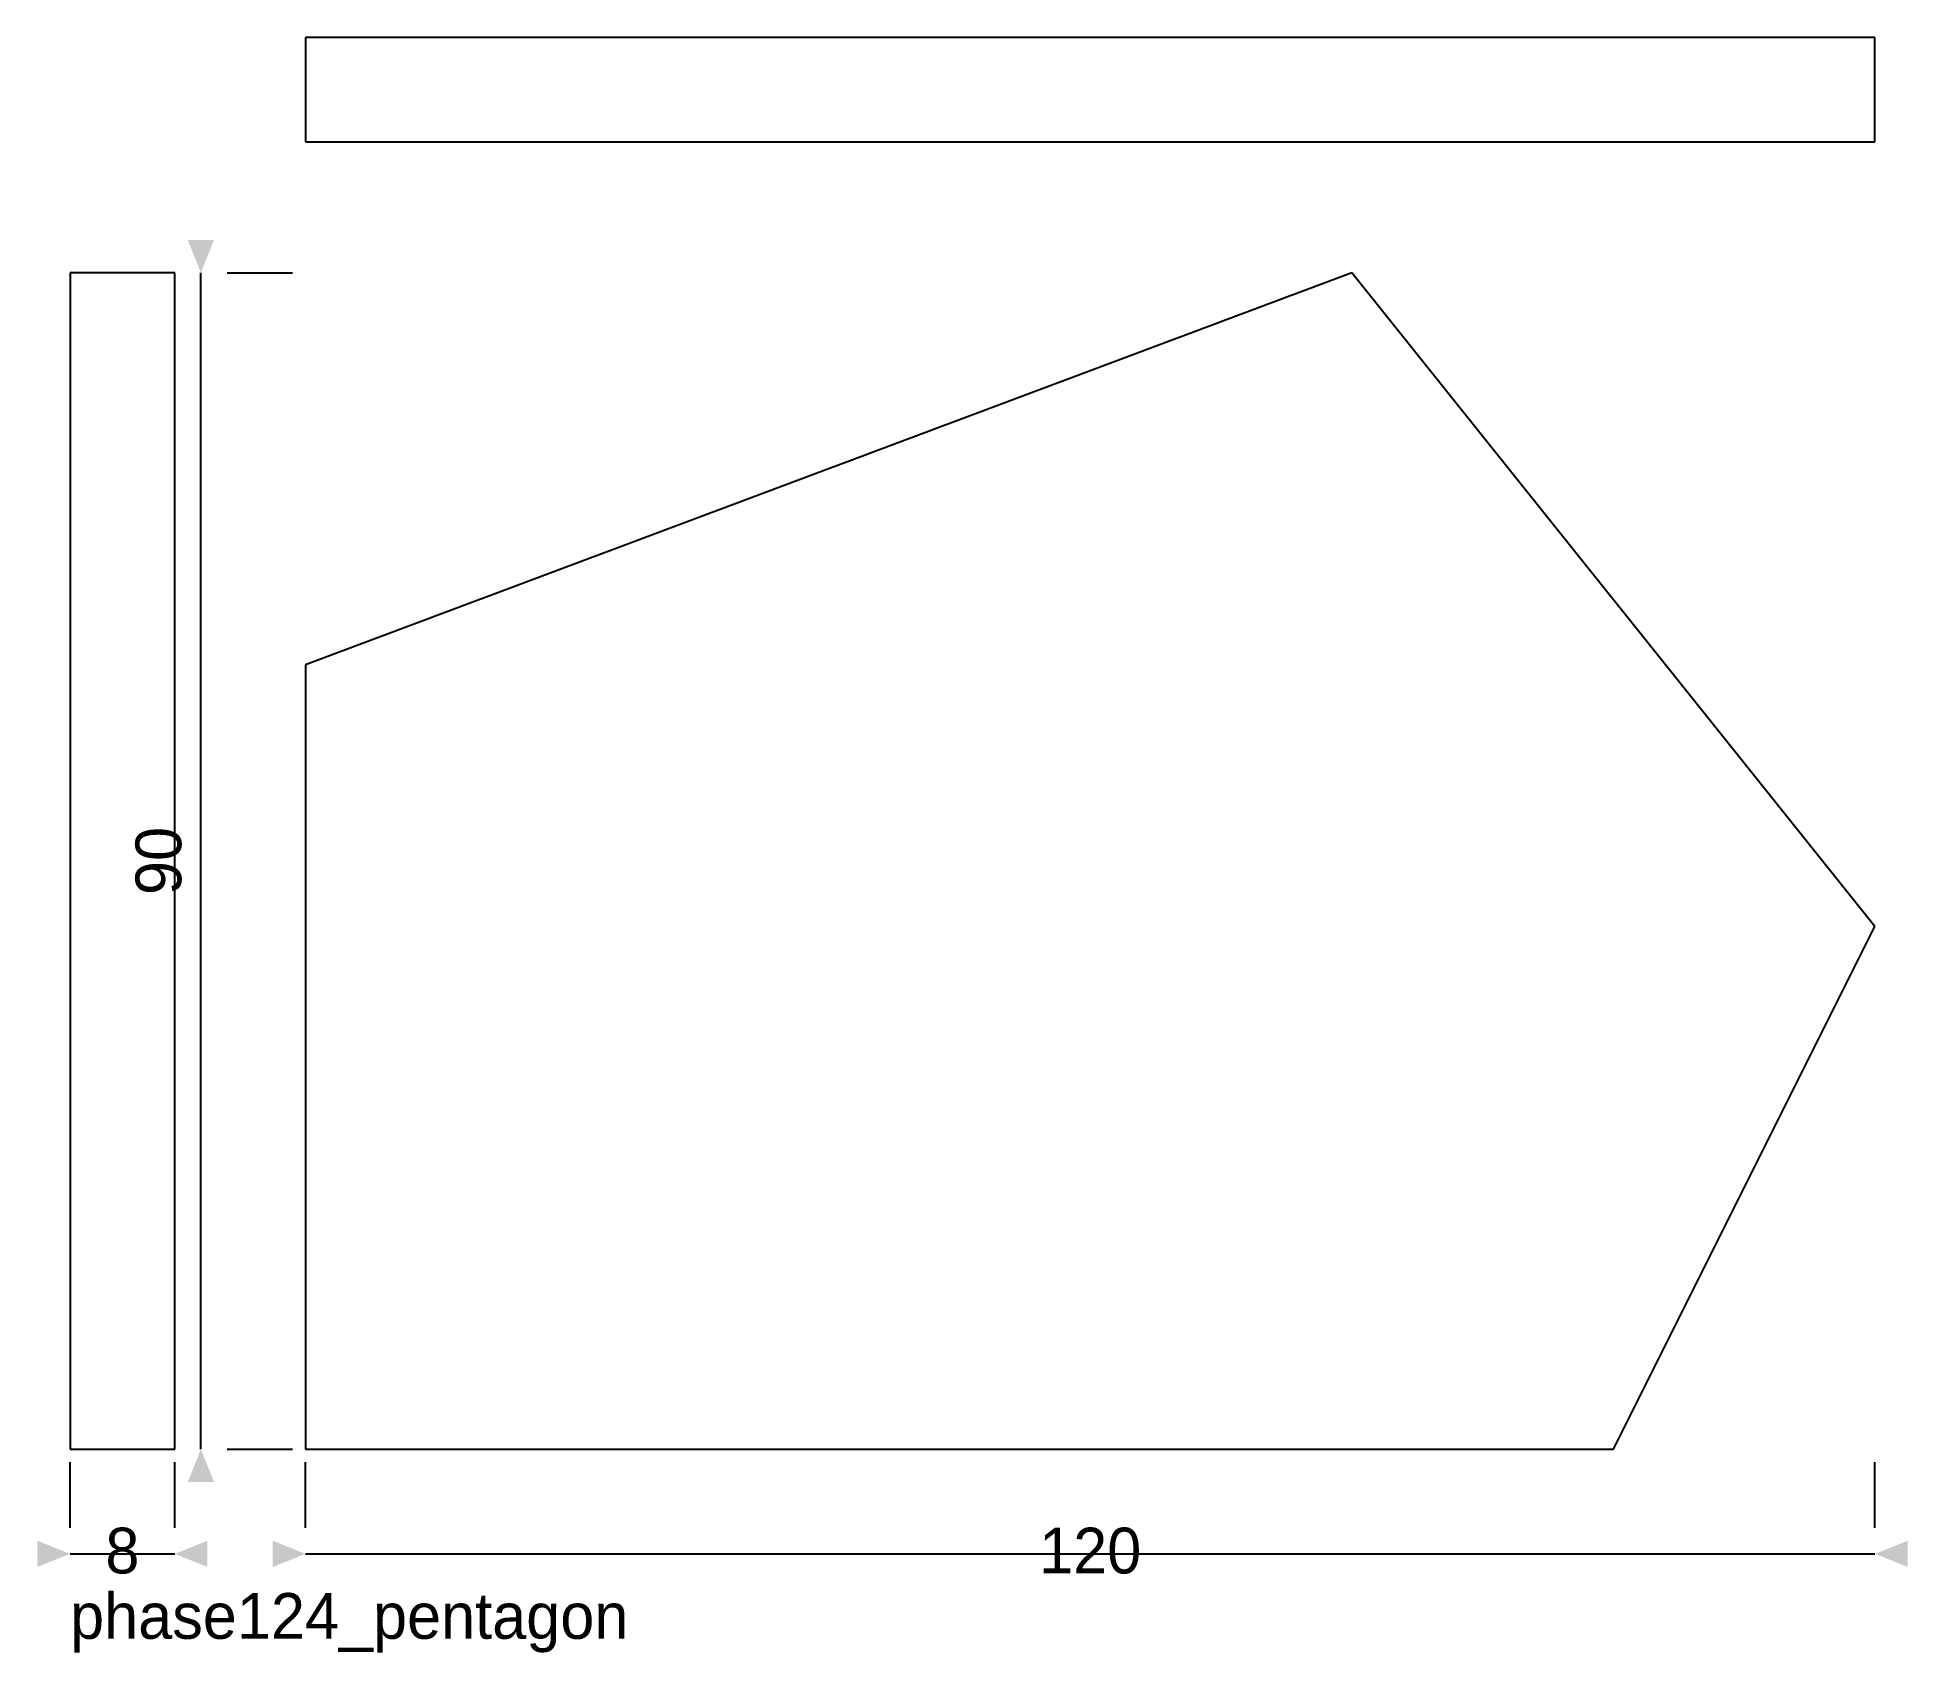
# Model space of a CAD drawing. Header units: millimetres. Extents: x 8 to 150, y 4 to 128.
import ezdxf
from ezdxf.enums import TextEntityAlignment as Align

# ---------------------------------------------------------------- set-up
doc = ezdxf.new("R2010")
doc.units = ezdxf.units.MM
for name, color, linetype in [('AICAD_ANNOTATION', 7, 'CONTINUOUS'), ('AICAD_DIMENSION', 7, 'CONTINUOUS'), ('AICAD_OBJECT', 7, 'CONTINUOUS')]:
    doc.layers.add(name, color=color, linetype=linetype)

msp = doc.modelspace()

# ---------------------------------------------------------------- linework, layer by layer
at = {"layer": 'AICAD_DIMENSION'}
for p, q in [((20, 19.5), (20, 109.5)), ((22, 109.5), (27, 109.5)), ((22, 19.5), (27, 19.5)), ((10, 13.5), (10, 18.5)), ((18, 13.5), (18, 18.5)), ((28, 13.5), (28, 18.5)), ((148, 13.5), (148, 18.5)), ((10, 11.5), (18, 11.5)), ((28, 11.5), (148, 11.5))]:
    msp.add_line(p, q, dxfattribs=at)
for points in [[(20, 109.5), (21, 112), (19, 112)], [(20, 19.5), (19, 17), (21, 17)], [(10, 11.5), (7.5, 12.5), (7.5, 10.5)], [(18, 11.5), (20.5, 10.5), (20.5, 12.5)], [(28, 11.5), (25.5, 12.5), (25.5, 10.5)], [(148, 11.5), (150.5, 10.5), (150.5, 12.5)]]:
    msp.add_solid(points, dxfattribs=at)
at = {"layer": 'AICAD_OBJECT'}
for p, q in [((148, 127.5), (28, 127.5)), ((28, 127.5), (28, 119.5)), ((148, 119.5), (148, 127.5)), ((28, 119.5), (148, 119.5)), ((18, 109.5), (10, 109.5)), ((10, 109.5), (10, 19.5)), ((18, 19.5), (18, 109.5)), ((108, 109.5), (28, 79.5)), ((148, 59.5), (108, 109.5)), ((28, 79.5), (28, 19.5)), ((128, 19.5), (148, 59.5)), ((10, 19.5), (18, 19.5)), ((28, 19.5), (128, 19.5))]:
    msp.add_line(p, q, dxfattribs=at)

# ---------------------------------------------------------------- texts
at = {"layer": 'AICAD_ANNOTATION'}
msp.add_text('phase124_pentagon', height=3.5, dxfattribs=at).set_placement((10, 5))
at = {"layer": 'AICAD_DIMENSION'}
msp.add_text('90', height=3.5, rotation=90, dxfattribs=at).set_placement((18.5, 64.5), align=Align.CENTER)
for s, p in [('8', (14, 10)), ('120', (88, 10))]:
    msp.add_text(s, height=3.5, dxfattribs=at).set_placement(p, align=Align.CENTER)

doc.saveas('drawing.dxf')
